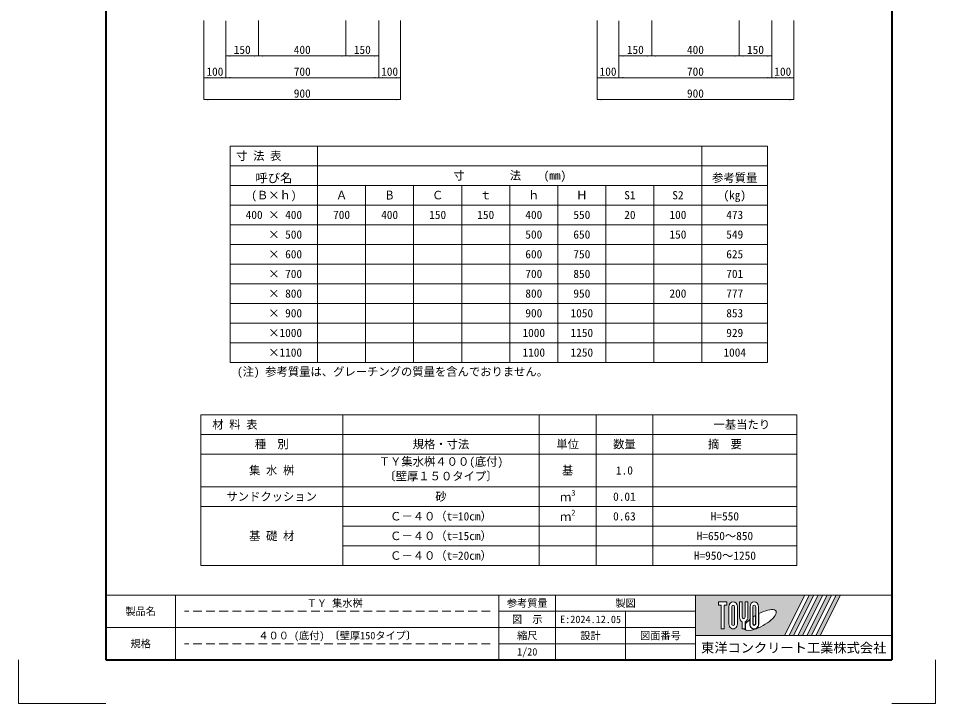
# Model space of a CAD drawing. Units: millimetres at full size. Extents: x 77366 to 106166, y -28085 to 6898.
# Drawn here: x 77366 to 81566, y -325 to 2811 of the extents above; entities that cross this region are included whole.
import ezdxf
from ezdxf.enums import TextEntityAlignment as Align

# ---------------------------------------------------------------- set-up
doc = ezdxf.new("R2010")
doc.units = ezdxf.units.MM
doc.header["$LTSCALE"] = 50
doc.linetypes.add('USER2', pattern=[1.2, 0.8, -0.4])
for name, color, linetype, lineweight in [('Defpoints_2', 8, 'Continuous', 0), ('図枠', 7, 'Continuous', 5), ('寸法・材料表', 7, 'Continuous', 13), ('寸法線', 7, 'Continuous', 13), ('補助線', 8, 'Continuous', 13)]:
    doc.layers.add(name, color=color, linetype=linetype, lineweight=lineweight)
doc.styles.add('ＭＳ ゴシック', font='')
doc.styles.add('ＭＳ Ｐゴシック', font='')
doc.styles.get('ＭＳ ゴシック').set_extended_font_data('MS Gothic')
doc.styles.get('ＭＳ Ｐゴシック').set_extended_font_data('MS PGothic')

# ---------------------------------------------------------------- blocks, each defined once
blk = doc.blocks.new('filled_arrow')
at = {"color": 0, "linetype": 'Continuous', "lineweight": -2}
blk.add_solid([(7.5, 1.25), (0, 0), (7.5, -1.25)], dxfattribs=at)

msp = doc.modelspace()

# ---------------------------------------------------------------- hatches: boundary and pattern name
at = {"layer": '図枠'}
h = msp.add_hatch(color=256, dxfattribs=at)
h.paths.add_polyline_path([(80465.8, 171.64), (80465.8, -13.98), (80874.17, -13.98), (80966.98, 171.64)])
edge = h.paths.add_edge_path(flags=16)
edge.add_ellipse((80762.3, 57.38), major_axis=(72.73, 40.71), ratio=0.3471473, start_angle=-144.31122, end_angle=72.1899, ccw=False)
edge.add_ellipse((80735.37, 39.8), major_axis=(0, 24.75), ratio=0.8463542, start_angle=-160.70346, end_angle=-90)
edge.add_line((80756.32, 39.8), (80756.32, 86.98))
edge = h.paths.add_edge_path(flags=16)
edge.add_ellipse((80735.37, 117.86), major_axis=(0, 22.85), ratio=0.8463541, start_angle=-90, end_angle=90, ccw=False)
edge.add_line((80754.7, 117.86), (80754.7, 39.8))
edge.add_ellipse((80735.37, 39.8), major_axis=(0, 22.85), ratio=0.8463541, start_angle=90, end_angle=-90, ccw=False)
edge.add_line((80716.03, 39.8), (80716.03, 117.86))
edge = h.paths.add_edge_path(flags=16)
edge.add_line((80741.81, 117.86), (80741.81, 39.8))
edge.add_ellipse((80735.37, 39.8), major_axis=(0, 7.62), ratio=0.8463541, start_angle=90, end_angle=-90, ccw=False)
edge.add_line((80728.92, 39.8), (80728.92, 117.86))
edge.add_ellipse((80735.37, 117.86), major_axis=(0, 7.62), ratio=0.8463541, start_angle=-90, end_angle=90, ccw=False)
edge = h.paths.add_edge_path(flags=16)
edge.add_line((80740.2, 77.96), (80740.2, 39.8))
edge.add_ellipse((80735.37, 39.8), major_axis=(0, 5.71), ratio=0.8463542, start_angle=90, end_angle=-90, ccw=False)
edge.add_line((80730.53, 39.8), (80730.53, 71.72))
edge.add_ellipse((80762.3, 57.38), major_axis=(72.73, 40.71), ratio=0.3471473, start_angle=107.79174, end_angle=126.47132, ccw=False)
edge = h.paths.add_edge_path(flags=16)
edge.add_line((80706.36, 140.71), (80706.36, 70.74))
edge.add_ellipse((80687.03, 70.74), major_axis=(0, 22.85), ratio=0.8463541, start_angle=-163.34117, end_angle=-90, ccw=False)
edge.add_line((80693.47, 49.2), (80693.47, 16.96))
edge.add_line((80693.47, 16.96), (80680.58, 16.96))
edge.add_line((80680.58, 16.96), (80680.58, 49.2))
edge.add_ellipse((80687.03, 70.74), major_axis=(0, 22.85), ratio=0.8463541, start_angle=90, end_angle=163.34117, ccw=False)
edge.add_line((80667.69, 70.74), (80667.69, 140.71))
edge.add_line((80667.69, 140.71), (80680.58, 140.71))
edge.add_line((80680.58, 140.71), (80680.58, 70.74))
edge.add_ellipse((80687.03, 70.74), major_axis=(0, 7.62), ratio=0.8463541, start_angle=90, end_angle=-90)
edge.add_line((80693.47, 70.74), (80693.47, 140.71))
edge.add_line((80693.47, 140.71), (80706.36, 140.71))
edge = h.paths.add_edge_path(flags=16)
edge.add_line((80714.42, 59.51), (80714.42, 39.8))
edge.add_ellipse((80735.37, 39.8), major_axis=(0, 24.75), ratio=0.8463542, start_angle=90, end_angle=-171.54427)
edge.add_ellipse((80762.3, 57.38), major_axis=(72.73, 40.71), ratio=0.3471473, start_angle=-178.64954, end_angle=-148.29244, ccw=False)
edge.add_line((80690.7, 15.05), (80695.09, 15.05))
edge.add_line((80695.09, 15.05), (80695.09, 39.19))
edge.add_ellipse((80762.3, 57.38), major_axis=(72.73, 40.71), ratio=0.3471473, start_angle=148.21912, end_angle=165.90812, ccw=False)
edge = h.paths.add_edge_path(flags=16)
edge.add_ellipse((80638.69, 117.86), major_axis=(0, 22.85), ratio=0.8463541, start_angle=-90, end_angle=90, ccw=False)
edge.add_line((80658.02, 117.86), (80658.02, 39.8))
edge.add_ellipse((80638.69, 39.8), major_axis=(0, 22.85), ratio=0.8463541, start_angle=90, end_angle=-90, ccw=False)
edge.add_line((80619.35, 39.8), (80619.35, 117.86))
edge = h.paths.add_edge_path(flags=16)
edge.add_line((80645.13, 117.86), (80645.13, 39.8))
edge.add_ellipse((80638.69, 39.8), major_axis=(0, 7.62), ratio=0.8463541, start_angle=90, end_angle=-90, ccw=False)
edge.add_line((80632.24, 39.8), (80632.24, 117.86))
edge.add_ellipse((80638.69, 117.86), major_axis=(0, 7.62), ratio=0.8463541, start_angle=-90, end_angle=90, ccw=False)
h.paths.add_polyline_path([(80609.68, 140.71), (80609.68, 125.48), (80596.79, 125.48), (80596.79, 16.96), (80583.9, 16.96), (80583.9, 125.48), (80571.01, 125.48), (80571.01, 140.71)], flags=16)
for points in [[(80894.59, -13.98), (80915.01, -13.98), (81007.82, 171.64), (80987.4, 171.64)], [(81048.66, 171.64), (81028.24, 171.64), (80935.43, -13.98), (80955.85, -13.98)], [(81089.5, 171.64), (81069.08, 171.64), (80976.27, -13.98), (80996.68, -13.98)], [(81130.33, 171.64), (81109.92, 171.64), (81017.1, -13.98), (81037.52, -13.98)]]:
    msp.add_hatch(color=256, dxfattribs=at).paths.add_polyline_path(points)

# ---------------------------------------------------------------- linework, layer by layer
at = {"layer": 'Defpoints_2'}
for p, q in [((78335.8, 2226.55), (80795.8, 2226.55)), ((78335.8, 2226.55), (78335.8, 2136.55)), ((78735.8, 2226.55), (78735.8, 2136.55)), ((80495.8, 2226.55), (80495.8, 2136.55)), ((80795.8, 2226.55), (80795.8, 2136.55)), ((78335.8, 2046.55), (78735.8, 2046.55)), ((80495.8, 2046.55), (80795.8, 2046.55)), ((78735.8, 1866.55), (79615.8, 1866.55)), ((80055.8, 1866.55), (80275.8, 1866.55)), ((78735.8, 1776.55), (79615.8, 1776.55)), ((80055.8, 1776.55), (80495.8, 1776.55)), ((78735.8, 1686.55), (79615.8, 1686.55)), ((80055.8, 1686.55), (80495.8, 1686.55)), ((78735.8, 1596.55), (79615.8, 1596.55)), ((80055.8, 1596.55), (80275.8, 1596.55)), ((78735.8, 1506.55), (79615.8, 1506.55)), ((80055.8, 1506.55), (80495.8, 1506.55)), ((78735.8, 1416.55), (79615.8, 1416.55)), ((80055.8, 1416.55), (80495.8, 1416.55)), ((78735.8, 1326.55), (79615.8, 1326.55)), ((80055.8, 1326.55), (80495.8, 1326.55)), ((78200.8, 996.97), (80930.8, 996.97)), ((78200.8, 996.97), (78200.8, 906.97)), ((78850.8, 996.97), (78850.8, 906.97)), ((79750.8, 996.97), (79750.8, 906.97)), ((80010.8, 996.97), (80010.8, 906.97)), ((80270.8, 996.97), (80270.8, 906.97)), ((80930.8, 996.97), (80930.8, 906.97)), ((79750.8, 486.97), (80270.8, 486.97)), ((79750.8, 396.97), (80270.8, 396.97))]:
    msp.add_line(p, q, dxfattribs=at)
at = {"layer": 'Defpoints_2', "color": 7, "lineweight": 13}
for p, q in [((77365.8, -125.36), (77365.8, -325.36)), ((81565.8, -125.36), (81565.8, -325.36)), ((77765.8, -325.36), (77365.8, -325.36)), ((81365.8, -325.36), (81565.8, -325.36))]:
    msp.add_line(p, q, dxfattribs=at)
at = {"layer": '図枠', "lineweight": 40}
for p, q in [((77765.8, 5414.64), (77765.8, -125.36)), ((81365.8, 5414.64), (81365.8, -125.36)), ((77765.8, -125.36), (81365.8, -125.36))]:
    msp.add_line(p, q, dxfattribs=at)
at = {"layer": '図枠', "lineweight": 13}
for p, q in [((81365.8, 171.64), (77765.8, 171.64)), ((78085.8, -125.36), (78085.8, 171.64)), ((79565.8, -125.36), (79565.8, 171.64)), ((79825.8, -125.36), (79825.8, 171.64)), ((80465.8, -125.36), (80465.8, 171.64)), ((80465.8, 97.39), (79565.8, 97.39)), ((80145.8, -125.36), (80145.8, 97.39)), ((80465.8, 23.14), (77765.8, 23.14)), ((80465.8, -51.11), (79565.8, -51.11))]:
    msp.add_line(p, q, dxfattribs=at)
at = {"layer": '図枠'}
for p, q in [((80465.8, 171.64), (80966.98, 171.64)), ((80966.98, 171.64), (80874.17, -13.98)), ((80987.4, 171.64), (80894.59, -13.98)), ((81007.82, 171.64), (80915.01, -13.98)), ((81028.24, 171.64), (80935.43, -13.98)), ((81048.66, 171.64), (80955.85, -13.98)), ((81069.08, 171.64), (80976.27, -13.98)), ((80987.4, 171.64), (81007.82, 171.64)), ((81089.5, 171.64), (80996.68, -13.98)), ((81109.92, 171.64), (81017.1, -13.98)), ((81028.24, 171.64), (81048.66, 171.64)), ((81130.33, 171.64), (81037.52, -13.98)), ((81069.08, 171.64), (81089.5, 171.64)), ((81109.92, 171.64), (81130.33, 171.64)), ((80571.01, 140.71), (80571.01, 125.48)), ((80571.01, 140.71), (80609.68, 140.71)), ((80609.68, 140.71), (80609.68, 125.48)), ((80667.69, 140.71), (80680.58, 140.71)), ((80667.69, 70.74), (80667.69, 140.71)), ((80680.58, 140.71), (80680.58, 70.74)), ((80693.47, 140.71), (80706.36, 140.71)), ((80693.47, 70.74), (80693.47, 140.71)), ((80706.36, 140.71), (80706.36, 70.74)), ((80583.9, 125.48), (80571.01, 125.48)), ((80583.9, 125.48), (80583.9, 16.96)), ((80596.79, 125.48), (80596.79, 16.96)), ((80609.68, 125.48), (80596.79, 125.48)), ((80619.35, 117.86), (80619.35, 39.8)), ((80632.24, 39.8), (80632.24, 117.86)), ((80645.13, 117.86), (80645.13, 39.8)), ((80658.02, 39.8), (80658.02, 117.86)), ((80716.03, 117.86), (80716.03, 39.8)), ((80728.92, 39.8), (80728.92, 117.86)), ((80741.81, 117.86), (80741.81, 39.8)), ((80754.7, 39.8), (80754.7, 117.86)), ((80756.32, 39.8), (80756.32, 86.98)), ((80680.58, 49.2), (80680.58, 16.96)), ((80693.47, 49.2), (80693.47, 16.96)), ((80714.42, 59.51), (80714.42, 39.8)), ((80730.53, 39.8), (80730.53, 71.72)), ((80740.2, 77.96), (80740.2, 39.8)), ((80596.79, 16.96), (80583.9, 16.96)), ((80693.47, 16.96), (80680.58, 16.96)), ((80690.7, 15.05), (80695.09, 15.05)), ((80695.09, 39.19), (80695.09, 15.05)), ((80465.8, -13.98), (80874.17, -13.98)), ((80894.59, -13.98), (80915.01, -13.98)), ((80935.43, -13.98), (80955.85, -13.98)), ((80976.27, -13.98), (80996.68, -13.98)), ((81017.1, -13.98), (81037.52, -13.98))]:
    msp.add_line(p, q, dxfattribs=at)
at = {"layer": '図枠', "linetype": 'USER2', "lineweight": 9}
for p, q in [((79525.8, 97.39), (78125.8, 97.39)), ((79525.8, -51.11), (78125.8, -51.11))]:
    msp.add_line(p, q, dxfattribs=at)
at = {"layer": '図枠'}
for centre, major_axis, ratio, start_param, end_param in [((80638.69, 117.86), (0, 22.85), 0.846354, 4.712389, 7.8539816), ((80735.37, 117.86), (0, 22.85), 0.846354, 4.712389, 7.8539816), ((80638.69, 117.86), (0, 7.62), 0.846354, 4.712389, 7.8539816), ((80735.37, 117.86), (0, 7.62), 0.846354, 4.712389, 7.8539816), ((80762.3, 57.38), (72.73, 40.71), 0.347147, 4.2621853, 7.7429163), ((80687.03, 70.74), (0, 22.85), 0.846354, 1.5707963, 2.8017557), ((80687.03, 70.74), (0, 7.62), 0.846354, 1.5707963, 4.712389), ((80687.03, 70.74), (0, 22.85), 0.846354, 3.4814296, 4.712389), ((80762.3, 57.38), (72.73, 40.71), 0.347147, 2.0815197, 2.5155126), ((80762.3, 57.38), (72.73, 40.71), 0.347147, 1.6817405, 1.8219833), ((80638.69, 39.8), (0, 22.85), 0.846354, 1.5707963, 4.712389), ((80638.69, 39.8), (0, 7.62), 0.846354, 1.5707963, 4.712389), ((80762.3, 57.38), (72.73, 40.71), 0.347147, 3.2093975, 4.2004451), ((80735.37, 39.8), (0, 24.75), 0.846354, 1.5707963, 3.3154679), ((80735.37, 39.8), (0, 22.85), 0.846354, 1.5707963, 4.712389), ((80735.37, 39.8), (0, 7.62), 0.846354, 1.5707963, 4.712389), ((80735.37, 39.8), (0, 5.71), 0.846354, 1.5707963, 4.712389), ((80735.37, 39.8), (0, 24.75), 0.846354, 3.5338438, 4.712389)]:
    msp.add_ellipse(centre, major_axis=major_axis, ratio=ratio, start_param=start_param, end_param=end_param, dxfattribs=at)
at = {"layer": '寸法・材料表'}
for p, q in [((78335.8, 2136.55), (80795.8, 2136.55)), ((78335.8, 2136.55), (78335.8, 1236.55)), ((78735.8, 2136.55), (78735.8, 1236.55)), ((80495.8, 2136.55), (80495.8, 1236.55)), ((80795.8, 2136.55), (80795.8, 1236.55)), ((78735.8, 2046.55), (80495.8, 2046.55)), ((78955.8, 2046.55), (78955.8, 1236.55)), ((79175.8, 2046.55), (79175.8, 1236.55)), ((79395.8, 2046.55), (79395.8, 1236.55)), ((79615.8, 2046.55), (79615.8, 1236.55)), ((79835.8, 2046.55), (79835.8, 1236.55)), ((80055.8, 2046.55), (80055.8, 1236.55)), ((80275.8, 2046.55), (80275.8, 1236.55)), ((78335.8, 1956.55), (80795.8, 1956.55)), ((78335.8, 1866.55), (78735.8, 1866.55)), ((79615.8, 1866.55), (80055.8, 1866.55)), ((80275.8, 1866.55), (80795.8, 1866.55)), ((78335.8, 1776.55), (78735.8, 1776.55)), ((79615.8, 1776.55), (80055.8, 1776.55)), ((80495.8, 1776.55), (80795.8, 1776.55)), ((78335.8, 1686.55), (78735.8, 1686.55)), ((79615.8, 1686.55), (80055.8, 1686.55)), ((80495.8, 1686.55), (80795.8, 1686.55)), ((78335.8, 1596.55), (78735.8, 1596.55)), ((79615.8, 1596.55), (80055.8, 1596.55)), ((80275.8, 1596.55), (80795.8, 1596.55)), ((78335.8, 1506.55), (78735.8, 1506.55)), ((79615.8, 1506.55), (80055.8, 1506.55)), ((80495.8, 1506.55), (80795.8, 1506.55)), ((78335.8, 1416.55), (78735.8, 1416.55)), ((79615.8, 1416.55), (80055.8, 1416.55)), ((80495.8, 1416.55), (80795.8, 1416.55)), ((78335.8, 1326.55), (78735.8, 1326.55)), ((79615.8, 1326.55), (80055.8, 1326.55)), ((80495.8, 1326.55), (80795.8, 1326.55)), ((78335.8, 1236.55), (80795.8, 1236.55)), ((78200.8, 906.97), (80930.8, 906.97)), ((78200.8, 906.97), (78200.8, 306.97)), ((78850.8, 906.97), (78850.8, 306.97)), ((79750.8, 906.97), (79750.8, 306.97)), ((80010.8, 906.97), (80010.8, 306.97)), ((80270.8, 906.97), (80270.8, 306.97)), ((80930.8, 906.97), (80930.8, 306.97)), ((78200.8, 816.97), (80930.8, 816.97)), ((78200.8, 666.97), (80930.8, 666.97)), ((78200.8, 576.97), (80930.8, 576.97)), ((78850.8, 486.97), (79750.8, 486.97)), ((80270.8, 486.97), (80930.8, 486.97)), ((78850.8, 396.97), (79750.8, 396.97)), ((80270.8, 396.97), (80930.8, 396.97)), ((78200.8, 306.97), (80930.8, 306.97))]:
    msp.add_line(p, q, dxfattribs=at)
at = {"layer": '寸法線'}
for p, q in [((78215.8, 2800.78), (78215.8, 2538.99)), ((78215.8, 2800.78), (78215.8, 2438.99)), ((78315.8, 2799.88), (78315.8, 2638.99)), ((78315.8, 2799.88), (78315.8, 2538.99)), ((78315.8, 2799.88), (78315.8, 2538.99)), ((78465.8, 2800.78), (78465.8, 2638.99)), ((78465.8, 2800.78), (78465.8, 2638.99)), ((78865.8, 2800.78), (78865.8, 2638.99)), ((78865.8, 2800.78), (78865.8, 2638.99)), ((79015.8, 2800.78), (79015.8, 2638.99)), ((79015.8, 2800.78), (79015.8, 2538.99)), ((79015.8, 2800.78), (79015.8, 2538.99)), ((79115.8, 2800.78), (79115.8, 2538.99)), ((79115.8, 2800.78), (79115.8, 2438.99)), ((80015.8, 2800.78), (80015.8, 2538.99)), ((80015.8, 2800.78), (80015.8, 2438.99)), ((80115.8, 2799.88), (80115.8, 2638.99)), ((80115.8, 2799.88), (80115.8, 2538.99)), ((80115.8, 2799.88), (80115.8, 2538.99)), ((80265.8, 2800.78), (80265.8, 2638.99)), ((80265.8, 2800.78), (80265.8, 2638.99)), ((80665.8, 2800.78), (80665.8, 2638.99)), ((80665.8, 2800.78), (80665.8, 2638.99)), ((80815.8, 2800.78), (80815.8, 2638.99)), ((80815.8, 2800.78), (80815.8, 2538.99)), ((80815.8, 2800.78), (80815.8, 2538.99)), ((80915.8, 2800.78), (80915.8, 2538.99)), ((80915.8, 2800.78), (80915.8, 2438.99)), ((78315.8, 2638.99), (78465.8, 2638.99)), ((78465.8, 2638.99), (78865.8, 2638.99)), ((78865.8, 2638.99), (79015.8, 2638.99)), ((80115.8, 2638.99), (80265.8, 2638.99)), ((80265.8, 2638.99), (80665.8, 2638.99)), ((80665.8, 2638.99), (80815.8, 2638.99)), ((78315.8, 2538.99), (78215.8, 2538.99)), ((78315.8, 2538.99), (79015.8, 2538.99)), ((79015.8, 2538.99), (79115.8, 2538.99)), ((80115.8, 2538.99), (80015.8, 2538.99)), ((80115.8, 2538.99), (80815.8, 2538.99)), ((80815.8, 2538.99), (80915.8, 2538.99)), ((78215.8, 2438.99), (79115.8, 2438.99)), ((80015.8, 2438.99), (80915.8, 2438.99))]:
    msp.add_line(p, q, dxfattribs=at)
at = {"layer": '補助線'}
msp.add_line((80465.8, -13.98), (81365.8, -13.98), dxfattribs=at)

# ---------------------------------------------------------------- block references
at = {"layer": '寸法線', "xscale": 2.67, "yscale": 2.67}
for p in [(78315.8, 2638.99), (78465.8, 2638.99), (78865.8, 2638.99), (80115.8, 2638.99), (80265.8, 2638.99), (80665.8, 2638.99), (78215.8, 2538.99), (78315.8, 2538.99), (79015.8, 2538.99), (80015.8, 2538.99), (80115.8, 2538.99), (80815.8, 2538.99), (78215.8, 2438.99), (80015.8, 2438.99)]:
    msp.add_blockref('filled_arrow', p, dxfattribs=at)
at = {"layer": '寸法線', "xscale": 2.67, "yscale": 2.67, "rotation": 180}
for p in [(78465.8, 2638.99), (78865.8, 2638.99), (79015.8, 2638.99), (80265.8, 2638.99), (80665.8, 2638.99), (80815.8, 2638.99), (78315.8, 2538.99), (79015.8, 2538.99), (79115.8, 2538.99), (80115.8, 2538.99), (80815.8, 2538.99), (80915.8, 2538.99), (79115.8, 2438.99), (80915.8, 2438.99)]:
    msp.add_blockref('filled_arrow', p, dxfattribs=at)

# ---------------------------------------------------------------- texts
at = {"layer": '図枠', "style": 'ＭＳ ゴシック'}
msp.add_text('(注) 参考質量は、グレーチングの質量を含んでおりません。 ', height=37.98, dxfattribs=at).set_placement((78366.87, 1163.28), align=Align.BOTTOM_LEFT)
for s, height, p in [('ＴＹ 集水桝 ', 34.18, (78825.8, 134.52)), ('参考質量', 34.18, (79695.8, 134.52)), ('製図', 34.18, (80145.8, 134.52)), ('製品名', 34.18, (77925.8, 97.39)), ('図\u3000示', 34.18, (79695.8, 60.27)), ('E:2024.12.05', 34.18, (79985.8, 60.27)), ('４００ (底付) 〔壁厚150タイプ〕', 34.18, (78825.8, -13.98)), ('縮尺', 34.18, (79695.8, -13.98)), ('設計', 34.18, (79985.8, -13.98)), ('図面番号', 34.18, (80305.8, -13.98)), ('規格', 34.18, (77925.8, -51.11)), ('東洋コンクリート工業株式会社', 44.43, (80915.8, -69.67)), ('1/20', 34.18, (79695.8, -88.23))]:
    msp.add_text(s, height=height, dxfattribs=at).set_placement(p, align=Align.MIDDLE_CENTER)
at = {"layer": '寸法・材料表', "style": 'ＭＳ ゴシック'}
for s, p in [(' 寸 法 表', (78337.3, 2181.55)), ('\u3000材 料 表', (78202, 951.97))]:
    msp.add_text(s, height=37.98, dxfattribs=at).set_placement(p, align=Align.MIDDLE_LEFT)
at = {"layer": '寸法・材料表', "style": 'ＭＳ Ｐゴシック', "width": 1.05}
msp.add_text('呼び名', height=39.59, dxfattribs=at).set_placement((78535.8, 2048.05), align=Align.BOTTOM_CENTER)
at = {"layer": '寸法・材料表', "style": 'ＭＳ ゴシック'}
for s, p in [('寸        法    (㎜)', (79615.8, 2091.55)), ('(Ｂ×ｈ)', (78535.8, 2001.55)), ('Ａ', (78845.8, 2001.55)), ('Ｃ', (79285.8, 2001.55)), ('ｔ', (79505.8, 2001.55)), ('ｈ', (79725.8, 2001.55)), ('Ｈ', (79945.8, 2001.55)), ('S1', (80165.8, 2001.55)), ('S2', (80385.8, 2001.55)), ('(㎏)', (80645.8, 2001.55)), ('400 × 400', (78535.8, 1911.55)), ('700', (78845.8, 1911.55)), ('400', (79065.8, 1911.55)), ('150', (79285.8, 1911.55)), ('150', (79505.8, 1911.55)), ('400', (79725.8, 1911.55)), ('550', (79945.8, 1911.55)), ('20', (80165.8, 1911.55)), ('100', (80385.8, 1911.55)), ('473', (80645.8, 1911.55)), ('    × 500', (78535.8, 1821.55)), ('500', (79725.8, 1821.55)), ('650', (79945.8, 1821.55)), ('150', (80385.8, 1821.55)), ('549', (80645.8, 1821.55)), ('    × 600', (78535.8, 1731.55)), ('600', (79725.8, 1731.55)), ('750', (79945.8, 1731.55)), ('625', (80645.8, 1731.55)), ('    × 700', (78535.8, 1641.55)), ('700', (79725.8, 1641.55)), ('850', (79945.8, 1641.55)), ('701', (80645.8, 1641.55)), ('    × 800', (78535.8, 1551.55)), ('800', (79725.8, 1551.55)), ('950', (79945.8, 1551.55)), ('200', (80385.8, 1551.55)), ('777', (80645.8, 1551.55)), ('    × 900', (78535.8, 1461.55)), ('900', (79725.8, 1461.55)), ('1050', (79945.8, 1461.55)), ('853', (80645.8, 1461.55)), ('    ×1000', (78535.8, 1371.55)), ('1000', (79725.8, 1371.55)), ('1150', (79945.8, 1371.55)), ('929', (80645.8, 1371.55)), ('    ×1100', (78535.8, 1281.55)), ('1100', (79725.8, 1281.55)), ('1250', (79945.8, 1281.55)), ('1004', (80645.8, 1281.55)), ('\u3000\u3000\u3000一基当たり', (80600.8, 951.97)), ('種\u3000別', (78525.8, 861.97)), ('規格・寸法', (79300.8, 861.97)), ('単位', (79880.8, 861.97)), ('数量', (80140.8, 861.97)), ('摘\u3000要', (80600.8, 861.97)), ('集 水 桝', (78525.8, 741.97)), ('基', (79880.8, 741.97)), ('1.0', (80140.8, 741.97)), ('サンドクッション', (78525.8, 621.97)), ('砂', (79300.8, 621.97)), ('0.01', (80140.8, 621.97)), ('Ｃ－４０（t=10cm）', (79300.8, 531.97)), ('0.63', (80140.8, 531.97)), ('H=550', (80600.8, 531.97)), ('基 礎 材', (78525.8, 441.97)), ('Ｃ－４０（t=15cm）', (79300.8, 441.97)), ('H=650～850', (80600.8, 441.97)), ('Ｃ－４０（t=20cm）', (79300.8, 351.97)), ('H=950～1250', (80600.8, 351.97))]:
    msp.add_text(s, height=37.98, dxfattribs=at).set_placement(p, align=Align.MIDDLE_CENTER)
msp.add_text('参考質量', height=37.98, dxfattribs=at).set_placement((80645.8, 2099.85), align=Align.TOP_CENTER)
at = {"layer": '寸法・材料表', "style": 'ＭＳ Ｐゴシック', "width": 0.85}
msp.add_text('Ｂ', height=39.59, dxfattribs=at).set_placement((79065.8, 2001.55), align=Align.MIDDLE_CENTER)
at = {"layer": '寸法・材料表', "style": 'ＭＳ ゴシック'}
for s, p in [('ＴＹ集水桝４００(底付)', (79015.9, 801.21)), ('〔壁厚１５０タイプ〕', (79041.8, 734.54))]:
    msp.add_text(s, height=37.98, dxfattribs=at).set_placement(p, align=Align.TOP_LEFT)
for s, height, p in [('ｍ', 37.98, (79845.83, 589.84)), ('3', 26.58, (79897.63, 617.84)), ('2', 26.58, (79897.63, 527.84)), ('ｍ', 37.98, (79845.83, 499.84))]:
    msp.add_text(s, height=height, dxfattribs=at).set_placement(p, align=Align.BOTTOM_LEFT)
at = {"layer": '寸法線', "style": 'ＭＳ ゴシック'}
for s, p in [('150', (78390.8, 2666.99)), ('400', (78665.8, 2666.99)), ('150', (78940.8, 2666.99)), ('150', (80190.8, 2666.99)), ('400', (80465.8, 2666.99)), ('150', (80740.8, 2666.99)), ('100', (78265.8, 2566.99)), ('700', (78665.8, 2566.99)), ('100', (79065.8, 2566.99)), ('100', (80065.8, 2566.99)), ('700', (80465.8, 2566.99)), ('100', (80865.8, 2566.99)), ('900', (78665.8, 2466.99)), ('900', (80465.8, 2466.99))]:
    msp.add_text(s, height=37.98, dxfattribs=at).set_placement(p, align=Align.MIDDLE_CENTER)

doc.saveas('drawing.dxf')
